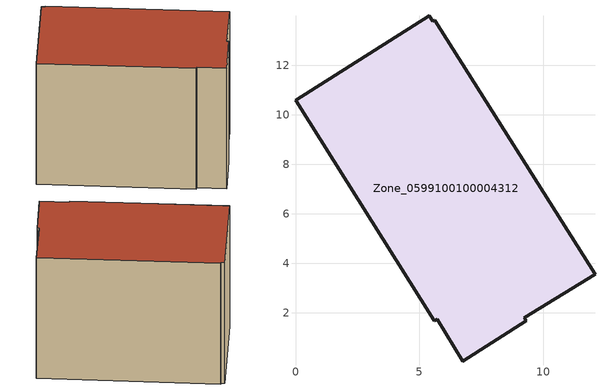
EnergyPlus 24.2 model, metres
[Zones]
Zone_0599100100004312
 floor ground (C_G): 9.24,1.8 9.31,1.68 6.74,0.06 5.72,1.74 5.6,1.68 0,10.59 5.41,13.99 5.54,13.77 5.63,13.82 12.09,3.56 z0
 wall outside (C_F): 5.41,13.99 0,10.59 5.6,1.68 5.72,1.74 6.74,0.06 9.31,1.68 9.24,1.8 12.09,3.56 5.63,13.82 5.54,13.77 5.41,13.99 z0:9.76
 roof outside (C_R): 5.54,13.77 5.41,13.99 0,10.59 5.6,1.68 5.72,1.74 6.74,0.06 9.31,1.68 9.24,1.8 12.09,3.56 5.63,13.82 z9.76
[BUILDING]
Pand.0599100100004312: North Axis=0; Terrain=City; Loads Convergence Tolerance Value=0.04; Temperature Convergence Tolerance Value=0.4; Solar Distribution=FullExterior; Maximum Number of Warmup Days=25; Minimum Number of Warmup Days=1
[Site:Location]
Rotterdam.The.Hague.AP_ZH_NLD Design_Conditions: Latitude=51.96; Longitude=4.45; Time Zone=1; Elevation=-4.5
[SITE:GROUNDTEMPERATURE:BUILDINGSURFACE]
18, 18, 18, 18, 18, 18, 18, 18, 18, 18, 18, 18
[MATERIAL] Thermal Absorptance=0.9; Solar Absorptance=0.7; Visible Absorptance=0.7
Name | Roughness | Thickness | Conductivity | Density | Specific Heat
G.TC.2006-2014 | MediumSmooth | 0.15 | 0.06 | 540 | 1210
F.TC.2006-2014 | Rough | 0.3 | 0.12 | 1920 | 840
R.TC.2006-2014 | MediumRough | 0.2 | 0.08 | 1500 | 1000
[CONSTRUCTION]
C_G: G.TC.2006-2014
C_F: F.TC.2006-2014
C_R: R.TC.2006-2014
[ZONE]
Zone_0599100100004312: Type=1; Multiplier=1; Ceiling Height=Autocalculate; Volume=Autocalculate; Floor Area=autocalculate; Part of Total Floor Area=Yes
[ZONEINFILTRATION:DESIGNFLOWRATE]
Infil_Zone_0599100100004312: Zone or ZoneList or Space or SpaceList=Zone_0599100100004312; Schedule=AlwaysOn; Design Flow Rate Calculation Method=Flow/Area; Flow Rate per Floor Area=0.0015; Constant Term Coefficient=1; Temperature Term Coefficient=0; Velocity Term Coefficient=0; Velocity Squared Term Coefficient=0
[HVACTEMPLATE:ZONE:IDEALLOADSAIRSYSTEM]
Zone_0599100100004312: Maximum Heating Supply Air Temperature=50; Minimum Cooling Supply Air Temperature=13; Maximum Heating Supply Air Humidity Ratio=0.0156; Minimum Cooling Supply Air Humidity Ratio=0.0077; Heating Limit=NoLimit; Cooling Limit=NoLimit; Dehumidification Control Type=ConstantSensibleHeatRatio; Cooling Sensible Heat Ratio=0.7; Dehumidification Setpoint=60; Humidification Control Type=None; Humidification Setpoint=30; Outdoor Air Method=None; Outdoor Air Flow Rate per Person=0.00944; Outdoor Air Flow Rate per Zone Floor Area=0; Outdoor Air Flow Rate per Zone=0; Demand Controlled Ventilation Type=None; Outdoor Air Economizer Type=NoEconomizer; Heat Recovery Type=None; Sensible Heat Recovery Effectiveness=0.7; Latent Heat Recovery Effectiveness=0.65
[ZONECONTROL:THERMOSTAT]
ThermostatControl_Zone_0599100100004312: Zone or ZoneList=Zone_0599100100004312; Control Type Schedule=DualSetpointControlType; Control 1=Thermostat_Zone_0599100100004312; Temperature Difference Between Cutout And Setpoint=0
[THERMOSTATSETPOINT:DUALSETPOINT]
Thermostat_Zone_0599100100004312: Heating Setpoint Temperature Schedule=HeatingSetpoint_Zone_0599100100004312; Cooling Setpoint Temperature Schedule=CoolingSetpoint_Zone_0599100100004312
[SCHEDULE:COMPACT]
HeatingSetpoint_Zone_0599100100004312: Through: 12/31, For: AllDays, Until: 24:00, 21
CoolingSetpoint_Zone_0599100100004312: Through: 12/31, For: AllDays, Until: 24:00, 24
DualSetpointControlType: Through: 12/31, For: AllDays, Until: 24:00, 4
AlwaysOn: Through: 12/31, For: AllDays, Until: 24:00, 1
